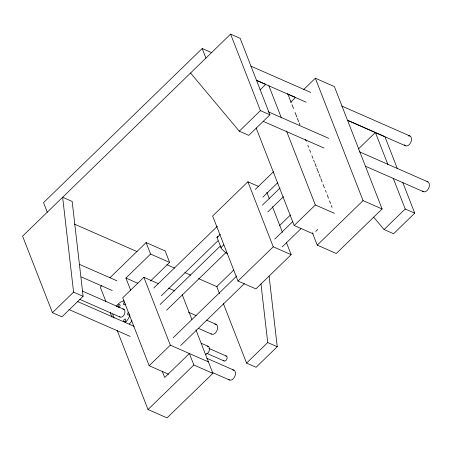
<?xml version="1.0" encoding="UTF-8"?>
<svg xmlns="http://www.w3.org/2000/svg" width="452" height="452" viewBox="0 0 452 452"><rect width="100%" height="100%" fill="white"/><g stroke="black" fill="none" stroke-linecap="round" stroke-linejoin="round"><path stroke-width="0.68" d="M112.972 314.067L112.847 314.948L114.073 318.095M227.537 253.905A12.961 5.367 45.8 0 1 221.373 248.481L217.011 237.3A12.961 5.367 45.8 0 1 218.039 236.345M211.881 52.782L202.191 48.528L43.55 202.626L47.279 212.191M190.552 73.021L239.272 131.176L248.792 135.357L269.946 114.808L240.119 38.301L230.599 34.12L22.6 236.159L52.432 312.671L61.952 316.846L83.1 296.303L72.167 201.445L62.647 197.264L73.58 292.122L52.432 312.671M260.053 89.891L265.595 84.507M239.272 131.176L260.425 110.627L230.599 34.12M101.802 285.641L100.287 287.105L105.904 301.507M109.859 277.81L146.12 242.588L165.161 250.95L169.636 262.426L150.499 281.014M290.659 102.186L295.698 97.293M303.755 89.468L315.338 78.219L334.378 86.575L382.104 208.988L336.277 253.504L317.236 245.142L312.388 232.707M130.764 290.472L125.916 278.036L150.595 254.064L146.12 242.588M158.714 283.811L143.866 277.291L122.712 297.84L149.177 365.713L168.54 374.216M258.764 186.546L247.894 181.772L212.643 216.016L237.995 281.048L255.894 288.907L291.15 254.662L286.285 242.182M153.759 288.054L217.418 226.22M255.307 189.411L273.494 171.743M216.864 237.69L220.39 234.266M161.313 295.766L217.898 240.803M262.866 197.123L277.517 182.896M160.11 304.495L220.327 246.001M262.329 205.208L280.037 188.004M220.791 247.769L223.813 244.831M166.602 310.213L226.311 252.21M267.804 211.903L283.494 196.665M233.763 270.059L216.745 286.585L219.548 293.783M279.449 225.678L290.529 214.92M358.368 149.019L375.386 132.487L387.878 164.528M173.144 337.785L236.803 275.952M274.697 239.142L292.885 221.474M149.177 365.713L170.331 345.17L143.866 277.291M313.225 233.87L294.184 225.514L315.332 204.965L286.495 130.995M237.995 281.048L273.251 246.803L247.894 181.772M180.704 345.497L244.362 283.664M282.251 246.854L300.947 228.695M315.739 231.424L317.756 229.469M195.942 329.909L212.886 373.363L167.059 417.88L148.019 409.523L193.846 365.001L189.371 353.526L164.692 377.499L162.398 371.606M317.236 245.142L363.063 200.631L315.338 78.219M269.126 276.279L277.245 346.729L256.098 367.278L246.577 363.097L267.725 342.548L260.973 283.958M373.685 217.158L384.064 229.543L405.218 208.999L393.234 178.263M402.755 182.444L414.738 213.174L393.585 233.724L384.064 229.543M250.871 66.145L310.79 92.445M341.712 106.022L410.004 136.001M256.318 80.219L265.364 84.191M287.98 94.118L295.088 97.236M348.074 120.498L384.906 136.668L397.398 168.709M256.566 80.422L306.173 102.203M348.051 120.588L405.387 145.759M268.104 111.712L328.666 138.295M359.589 151.872L427.88 181.851M260.425 110.627L269.946 114.808M263.488 121.469L324.05 148.053M365.284 166.155L423.264 191.608M405.218 208.999L414.738 213.174M363.063 200.631L382.104 208.988M315.332 204.965L334.378 213.321M273.251 246.803L291.15 254.662M150.595 254.064L169.636 262.426M74.416 224.102L137.097 251.623M166.816 264.669L174.574 268.076M184.913 272.612L190.727 275.166M198.479 278.568L217.22 286.794M168.393 288.06L174.851 290.896M125.916 278.036L137.973 283.331M267.725 342.548L277.245 346.729M79.524 264.386L116.893 280.788M188.405 312.185L196.134 315.575M206.445 320.101L216.107 324.344M81.354 276.969L112.277 290.546M198.609 328.446L211.491 334.101M82.315 291.071L124.306 309.507M201.18 343.254L208.287 346.373M208.847 348.39L226.367 356.08M73.58 292.122L83.1 296.303M206.547 353.244L224.073 360.939M79.919 299.427L119.972 317.01M77.433 301.467L134.125 326.355M206.926 358.317L233.983 370.199M170.331 345.17L208.412 361.888M68.953 309.53L130.153 336.395M211.977 372.318L229.367 379.951M193.846 365.001L212.886 373.363M287.67 93.53L291.241 102.694M292.009 104.661L293.54 108.587M295.071 112.514L296.857 117.096M297.371 118.407L298.642 121.678M299.156 122.989L299.919 124.95M305.535 139.352L306.303 141.318M307.835 145.245L308.597 147.211M309.62 149.827L310.643 152.443M311.914 155.72L312.937 158.336M313.705 160.302L314.468 162.262M314.976 163.573L316.253 166.844M316.767 168.155L318.553 172.737M319.061 174.048L320.338 177.32M320.847 178.63L322.123 181.902M323.146 184.523L324.423 187.795M325.446 190.411L326.208 192.377M327.231 194.993L328.508 198.27M329.525 200.886L330.548 203.507M331.31 205.468L332.079 207.434M268.883 85.823L281.387 117.899M256.154 127.972L294.184 225.514M266.821 192.258L269.381 198.829M272.454 206.711L282.443 232.328M202.191 48.528L205.92 58.093M223.373 303.591L246.577 363.097M182.207 294.664L191.874 319.462M110.243 312.637L112.028 317.219M117.136 330.31L148.019 409.523M214.762 324.107A5.401 3.441 -66.3 0 1 217.129 330.175A5.401 3.441 -66.3 0 1 211.112 333.853M232.639 369.956A5.401 3.441 -66.3 0 1 234.876 376.352A5.401 3.441 -66.3 0 1 228.655 379.375M408.167 135.854A5.401 3.441 -66.3 0 1 410.896 142.16A5.401 3.441 -66.3 0 1 404.393 144.776M427.01 181.608A5.401 3.441 -66.3 0 1 428.626 188.331A5.401 3.441 -66.3 0 1 422.552 191.032M207.214 346.181A4.311 2.752 -66.3 0 1 209.344 350.227A4.311 2.752 -66.3 0 1 205.298 354.362M225.701 355.961A2.689 1.712 -66.3 0 1 226.74 359.306A2.689 1.712 -66.3 0 1 223.576 360.447M129.854 315.417A12.961 8.266 -66.3 0 1 125.441 322.316M116.215 306.394A12.961 8.266 -66.3 0 1 124.176 300.851M129.521 313.937A1.486 0.949 -66.3 0 1 127.696 314.745A1.486 0.949 -66.3 0 1 128.594 312.343M118.317 307.162A1.486 0.949 -66.3 0 1 118.588 304.851A1.486 0.949 -66.3 0 1 120.079 305.354A1.486 0.949 -66.3 0 1 118.667 307.281M125.39 303.919A1.486 0.949 -66.3 0 1 123.656 304.405A1.486 0.949 -66.3 0 1 124.515 302.1M122.831 309.027A4.322 2.757 -66.3 0 1 124.419 314.168A4.322 2.757 -66.3 0 1 119.571 316.711M131.927 320.626A12.961 8.266 -66.3 0 1 129.249 323.988M125.102 321.462A1.486 0.949 -66.3 0 0 125.334 319.067A1.486 0.949 -66.3 0 0 123.65 320.688A1.486 0.949 -66.3 0 0 125.102 321.462"/></g></svg>
